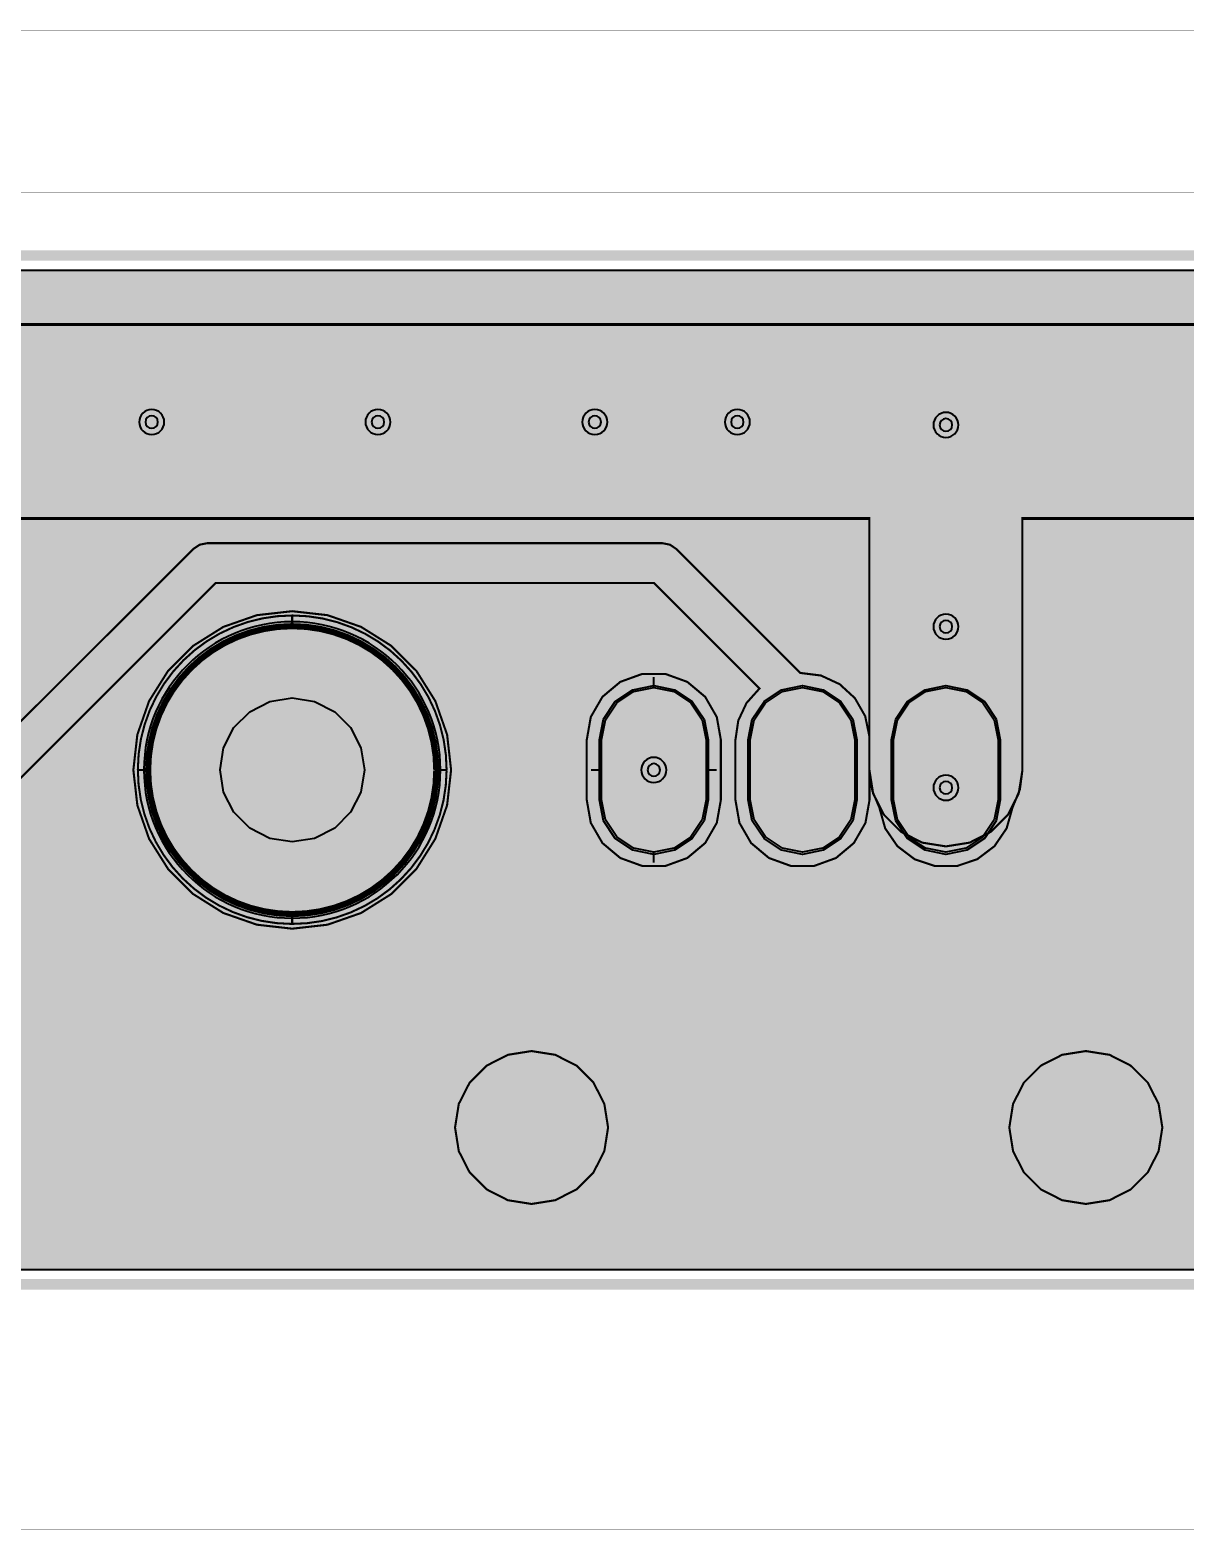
# Model space of a CAD drawing. Header units: millimetres. Extents: x -5 to 304, y -6 to 30.
# Drawn here: x 206.13 to 234.18, y -5.97 to 30.48 of the extents above; entities that cross this region are included whole.
import ezdxf

# ---------------------------------------------------------------- set-up
doc = ezdxf.new("R2010")
doc.units = ezdxf.units.MM
doc.header["$MEASUREMENT"] = 0
for name, color, linetype, true_color in [('Board-Outline-Layer', 7, 'Continuous', 0xff00ff), ('Bottom-Layer', 7, 'Continuous', 0x0000ff), ('Bottom-Paste-Mask-Layer', 7, 'Continuous', 0x800000), ('Bottom-Solder-Mask-Layer', 7, 'Continuous', 0xaa00ff), ('Document-Layer', 7, 'Continuous', 0xffffff), ('Hole-Layer', 7, 'Continuous', 0x222222), ('Mechanical-Layer', 7, 'Continuous', 0xf022f0), ('Multi-Layer', 7, 'Continuous', 0xc0c0c0), ('Top-Layer', 7, 'Continuous', 0xff0000), ('Top-Paste-Mask-Layer', 7, 'Continuous', 0x808080), ('Top-Solder-Mask-Layer', 7, 'Continuous', 0x800080)]:
    doc.layers.add(name, color=color, linetype=linetype, true_color=true_color)

msp = doc.modelspace()

# ---------------------------------------------------------------- hatches: boundary and pattern name
at = {"layer": 'Bottom-Layer'}
for points in [[(299.642, 24.642), (299.642, 0.358), (0.358, 0.358), (0.358, 24.642)], [(170.023, 11.096), (170.486, 10.758), (171.03, 10.577), (171.603, 10.571), (172.151, 10.739), (172.621, 11.066), (172.969, 11.522), (173.162, 12.061), (173.181, 12.634), (173.181, 18.62), (194.611, 18.62), (194.611, 16.637), (194.702, 16.063), (194.966, 15.545), (195.377, 15.134), (195.895, 14.87), (196.469, 14.779), (197.044, 14.87), (197.562, 15.134), (197.973, 15.545), (198.237, 16.063), (198.328, 16.637), (198.328, 18.62), (201.469, 18.62), (201.469, 16.637), (201.56, 16.063), (201.824, 15.545), (202.235, 15.134), (202.753, 14.87), (203.327, 14.779), (203.902, 14.87), (204.42, 15.134), (204.831, 15.545), (205.095, 16.063), (205.186, 16.637), (205.186, 18.62), (226.519, 18.62), (226.519, 12.5), (226.61, 11.926), (226.874, 11.408), (227.285, 10.997), (227.803, 10.733), (228.377, 10.642), (228.952, 10.733), (229.47, 10.997), (229.881, 11.408), (230.145, 11.926), (230.236, 12.5), (230.236, 18.62), (269.547, 18.62), (269.547, 12.5), (269.638, 11.926), (269.902, 11.408), (270.313, 10.997), (270.831, 10.733), (271.406, 10.642), (271.98, 10.733), (272.498, 10.997), (272.909, 11.408), (273.173, 11.926), (273.264, 12.5), (273.264, 18.62), (278.196, 18.62), (278.296, 18.614), (278.395, 18.612), (288.538, 18.612), (288.638, 18.614), (288.738, 18.62), (292.097, 18.62), (295.597, 15.121), (296.134, 14.719), (296.763, 14.484), (297.432, 14.436), (298.088, 14.579), (298.677, 14.901), (299.152, 15.375), (299.474, 15.964), (299.616, 16.62), (299.568, 17.29), (299.334, 17.919), (298.932, 18.456), (294.742, 22.646), (294.253, 23.021), (293.684, 23.256), (293.074, 23.337), (288.547, 23.337), (288.447, 23.335), (288.348, 23.328), (278.586, 23.328), (278.487, 23.335), (278.387, 23.337), (17.308, 23.337), (17.126, 23.358), (16.943, 23.365), (7.739, 23.365), (7.129, 23.285), (6.56, 23.049), (6.072, 22.674), (1.678, 18.281), (1.276, 17.744), (1.041, 17.115), (0.993, 16.445), (1.136, 15.789), (1.458, 15.2), (1.932, 14.726), (2.521, 14.404), (3.177, 14.261), (3.847, 14.309), (4.476, 14.544), (5.013, 14.946), (8.716, 18.649), (16.87, 18.649), (17.052, 18.628), (17.236, 18.62), (26.59, 18.62), (26.59, 12.218), (26.681, 11.644), (26.945, 11.126), (27.356, 10.715), (27.874, 10.451), (28.448, 10.36), (29.022, 10.451), (29.54, 10.715), (29.951, 11.126), (30.215, 11.644), (30.306, 12.218), (30.306, 18.62), (69.643, 18.62), (69.643, 12.41), (69.734, 11.835), (69.998, 11.317), (70.409, 10.906), (70.927, 10.642), (71.501, 10.551), (72.075, 10.642), (72.593, 10.906), (73.004, 11.317), (73.268, 11.835), (73.359, 12.41), (73.359, 18.62), (94.789, 18.62), (94.789, 16.51), (94.88, 15.936), (95.144, 15.418), (95.555, 15.007), (96.073, 14.743), (96.647, 14.652), (97.221, 14.743), (97.739, 15.007), (98.15, 15.418), (98.414, 15.936), (98.505, 16.51), (98.505, 18.62), (101.774, 18.62), (101.774, 16.51), (101.865, 15.936), (102.129, 15.418), (102.54, 15.007), (103.058, 14.743), (103.632, 14.652), (104.206, 14.743), (104.724, 15.007), (105.135, 15.418), (105.399, 15.936), (105.49, 16.51), (105.49, 18.62), (126.748, 18.62), (126.748, 12.5), (126.839, 11.926), (127.103, 11.408), (127.514, 10.997), (128.032, 10.733), (128.606, 10.642), (129.18, 10.733), (129.698, 10.997), (130.11, 11.408), (130.373, 11.926), (130.464, 12.5), (130.464, 18.62), (169.465, 18.62), (169.465, 12.423), (169.529, 11.942), (169.714, 11.494), (170.009, 11.109)], [(208.642, 12.5), (208.739, 11.642), (209.024, 10.826), (209.484, 10.095), (210.095, 9.484), (210.826, 9.024), (211.642, 8.739), (212.5, 8.642), (213.359, 8.739), (214.174, 9.024), (214.906, 9.484), (215.517, 10.095), (215.976, 10.826), (216.262, 11.642), (216.359, 12.5), (216.262, 13.359), (215.976, 14.174), (215.517, 14.906), (214.906, 15.516), (214.174, 15.976), (213.359, 16.261), (212.5, 16.358), (211.642, 16.261), (210.826, 15.976), (210.095, 15.516), (209.484, 14.906), (209.024, 14.174), (208.739, 13.359)], [(209, 12.5, 1), (216, 12.5, 1)], [(216.455, 3.81), (216.546, 3.236), (216.81, 2.718), (217.221, 2.307), (217.739, 2.043), (218.313, 1.952), (218.888, 2.043), (219.406, 2.307), (219.817, 2.718), (220.081, 3.236), (220.172, 3.81), (220.081, 4.384), (219.817, 4.902), (219.406, 5.313), (218.888, 5.577), (218.313, 5.668), (217.739, 5.577), (217.221, 5.313), (216.81, 4.902), (216.546, 4.384)], [(229.917, 3.81), (230.008, 3.236), (230.272, 2.718), (230.683, 2.307), (231.201, 2.043), (231.775, 1.952), (232.35, 2.043), (232.868, 2.307), (233.279, 2.718), (233.543, 3.236), (233.634, 3.81), (233.543, 4.384), (233.279, 4.902), (232.868, 5.313), (232.35, 5.577), (231.775, 5.668), (231.201, 5.577), (230.683, 5.313), (230.272, 4.902), (230.008, 4.384)]]:
    msp.add_hatch(color=256, dxfattribs=at).paths.add_polyline_path(points)
at = {"layer": 'Bottom-Paste-Mask-Layer'}
msp.add_hatch(color=256, dxfattribs=at).paths.add_polyline_path([(209, 12.5, 1), (216, 12.5, 1)])
at = {"layer": 'Bottom-Solder-Mask-Layer'}
msp.add_hatch(color=256, dxfattribs=at).paths.add_polyline_path([(208.899, 12.5, 1), (216.102, 12.5, 1)])
at = {"layer": 'Hole-Layer'}
msp.add_hatch(color=256, dxfattribs=at).paths.add_polyline_path([(212.498, 10.75), (211.957, 10.836), (211.469, 11.084), (211.082, 11.471), (210.834, 11.959), (210.748, 12.5), (210.834, 13.041), (211.082, 13.529), (211.469, 13.916), (211.957, 14.164), (212.498, 14.25), (212.503, 14.25), (213.044, 14.164), (213.532, 13.916), (213.919, 13.529), (214.167, 13.041), (214.253, 12.5), (214.167, 11.959), (213.919, 11.471), (213.532, 11.084), (213.044, 10.836), (212.503, 10.75)])
at = {"layer": 'Multi-Layer'}
for points in [[(209, 12.5, 1), (216, 12.5, 1)], [(209, 12.5, 1), (216, 12.5, 1)], [(209, 12.5, 1), (216, 12.5, 1)], [(216.813, 3.81, 1), (219.813, 3.81, 1)], [(230.275, 3.81, 1), (233.275, 3.81, 1)]]:
    msp.add_hatch(color=256, dxfattribs=at).paths.add_polyline_path(points)
at = {"layer": 'Top-Layer'}
for points in [[(299.642, 12.183), (299.642, 8.557), (299.442, 9.077), (299.079, 9.498), (298.594, 9.773), (298.045, 9.868), (296.585, 9.868), (296.029, 9.77), (295.539, 9.487), (295.175, 9.054), (294.982, 8.523), (294.982, 7.957), (295.175, 7.426), (295.539, 6.993), (296.029, 6.71), (296.585, 6.612), (298.045, 6.612), (298.594, 6.707), (299.079, 6.982), (299.442, 7.403), (299.642, 7.923), (299.642, 0.358), (0.358, 0.358), (0.358, 24.642), (299.642, 24.642), (299.642, 17.147), (299.514, 17.618), (299.291, 18.053), (298.983, 18.433), (294.793, 22.623), (294.305, 22.997), (293.736, 23.233), (293.125, 23.313), (275.617, 23.313), (275.513, 23.311), (275.408, 23.304), (271.832, 23.304), (271.728, 23.311), (271.624, 23.313), (171.577, 23.313), (171.444, 23.309), (171.311, 23.298), (171.192, 23.307), (171.072, 23.31), (120.475, 23.31), (120.416, 23.312), (120.357, 23.313), (17.287, 23.313), (17.22, 23.312), (17.153, 23.309), (17.085, 23.312), (17.018, 23.313), (7.635, 23.313), (7.025, 23.233), (6.456, 22.997), (5.968, 22.623), (1.603, 18.258), (1.2, 17.72), (0.966, 17.091), (0.918, 16.422), (1.061, 15.766), (1.382, 15.177), (1.857, 14.702), (2.446, 14.381), (3.102, 14.238), (3.771, 14.286), (4.4, 14.52), (4.937, 14.923), (8.612, 18.597), (17.018, 18.597), (17.085, 18.598), (17.153, 18.601), (17.22, 18.598), (17.287, 18.597), (26.596, 18.597), (26.596, 13.316), (26.473, 13.856), (26.177, 14.323), (25.741, 14.664), (25.217, 14.839), (22.187, 17.869), (22.03, 17.974), (21.844, 18.011), (9.779, 18.011), (9.593, 17.974), (9.436, 17.869), (5.184, 13.617), (4.841, 13.894), (4.437, 14.069), (4, 14.128), (2.54, 14.128), (1.983, 14.03), (1.493, 13.747), (1.13, 13.314), (0.937, 12.783), (0.937, 12.217), (1.13, 11.686), (1.493, 11.253), (1.983, 10.97), (2.54, 10.872), (4, 10.872), (4.537, 10.963), (5.014, 11.226), (5.378, 11.632), (5.587, 12.135), (5.618, 12.679), (9.98, 17.041), (21.643, 17.041), (24.086, 14.598), (23.689, 14.234), (23.431, 13.761), (23.342, 13.23), (23.342, 11.77), (23.44, 11.213), (23.723, 10.723), (24.156, 10.36), (24.687, 10.167), (25.253, 10.167), (25.784, 10.36), (26.217, 10.723), (26.5, 11.213), (26.598, 11.77), (26.598, 12.083), (26.724, 11.497), (27.029, 10.982), (27.331, 10.591), (27.736, 10.309), (28.207, 10.161), (28.701, 10.161), (29.172, 10.309), (29.577, 10.591), (29.879, 10.982), (30.115, 11.342), (30.262, 11.747), (30.312, 12.175), (30.312, 18.597), (69.687, 18.597), (69.687, 12.5), (69.748, 12.027), (69.927, 11.586), (70.07, 11.081), (70.366, 10.647), (70.785, 10.33), (71.283, 10.163), (71.808, 10.163), (72.305, 10.33), (72.724, 10.647), (73.02, 11.081), (73.163, 11.586), (73.342, 12.027), (73.403, 12.5), (73.403, 18.597), (94.81, 18.597), (94.81, 17.764), (94.495, 17.345), (94.33, 16.848), (94.331, 16.324), (94.499, 15.827), (94.816, 15.41), (95.249, 15.115), (95.753, 14.972), (96.195, 14.793), (96.668, 14.732), (97.14, 14.793), (97.582, 14.972), (98.086, 15.115), (98.519, 15.41), (98.836, 15.827), (99.004, 16.324), (99.005, 16.848), (98.84, 17.345), (98.526, 17.764), (98.526, 18.597), (101.651, 18.597), (101.651, 17.764), (101.336, 17.345), (101.171, 16.848), (101.172, 16.324), (101.34, 15.827), (101.657, 15.41), (102.09, 15.115), (102.594, 14.972), (103.036, 14.793), (103.509, 14.732), (103.981, 14.793), (104.423, 14.972), (104.927, 15.115), (105.36, 15.41), (105.677, 15.827), (105.845, 16.324), (105.846, 16.848), (105.681, 17.345), (105.367, 17.764), (105.367, 18.597), (120.242, 18.597), (120.301, 18.595), (120.36, 18.594), (126.748, 18.594), (126.748, 13.316), (126.631, 13.841), (126.35, 14.299), (125.935, 14.641), (125.431, 14.829), (122.39, 17.869), (122.233, 17.974), (122.047, 18.011), (110.49, 18.011), (110.305, 17.974), (110.147, 17.869), (105.627, 13.349), (105.264, 13.765), (104.782, 14.035), (104.238, 14.128), (102.778, 14.128), (102.271, 14.047), (101.814, 13.812), (101.453, 13.446), (101.224, 12.985), (98.951, 12.985), (98.723, 13.446), (98.362, 13.812), (97.905, 14.047), (97.397, 14.128), (95.937, 14.128), (95.446, 14.052), (95, 13.831), (94.642, 13.486), (90.259, 17.869), (90.102, 17.974), (89.916, 18.011), (78.105, 18.011), (77.92, 17.974), (77.762, 17.869), (74.718, 14.825), (74.202, 14.622), (73.784, 14.259), (73.512, 13.776), (73.418, 13.23), (73.418, 11.77), (73.516, 11.213), (73.799, 10.723), (74.232, 10.36), (74.763, 10.167), (75.329, 10.167), (75.86, 10.36), (76.293, 10.723), (76.576, 11.213), (76.674, 11.77), (76.674, 13.23), (76.58, 13.777), (76.307, 14.26), (75.889, 14.623), (78.306, 17.041), (89.715, 17.041), (94.31, 12.446), (94.403, 11.956), (94.639, 11.517), (94.998, 11.17), (95.444, 10.948), (95.937, 10.872), (97.397, 10.872), (97.905, 10.953), (98.362, 11.188), (98.723, 11.555), (98.951, 12.015), (101.224, 12.015), (101.453, 11.555), (101.814, 11.188), (102.271, 10.953), (102.778, 10.872), (104.238, 10.872), (104.787, 10.967), (105.272, 11.242), (105.636, 11.665), (105.836, 12.185), (110.691, 17.041), (121.846, 17.041), (124.27, 14.617), (123.856, 14.254), (123.587, 13.773), (123.494, 13.23), (123.494, 11.77), (123.592, 11.213), (123.875, 10.723), (124.308, 10.36), (124.84, 10.167), (125.405, 10.167), (125.936, 10.36), (126.369, 10.723), (126.652, 11.213), (126.75, 11.77), (126.75, 12.408), (126.821, 11.983), (126.989, 11.586), (127.131, 11.081), (127.427, 10.647), (127.846, 10.33), (128.344, 10.163), (128.869, 10.163), (129.366, 10.33), (129.785, 10.647), (130.081, 11.081), (130.224, 11.586), (130.403, 12.027), (130.464, 12.5), (130.464, 18.594), (169.465, 18.594), (169.465, 16.595), (169.46, 16.514), (169.458, 16.433), (169.458, 12.5), (169.519, 12.027), (169.699, 11.586), (169.841, 11.081), (170.137, 10.647), (170.556, 10.33), (171.054, 10.163), (171.579, 10.163), (172.077, 10.33), (172.495, 10.647), (172.791, 11.081), (172.934, 11.586), (173.113, 12.027), (173.174, 12.5), (173.174, 16.279), (173.18, 16.359), (173.181, 16.44), (173.181, 18.597), (194.687, 18.597), (194.687, 17.843), (194.333, 17.434), (194.134, 16.931), (194.11, 16.391), (194.264, 15.873), (194.58, 15.433), (195.022, 15.122), (195.542, 14.972), (195.983, 14.793), (196.456, 14.732), (196.928, 14.793), (197.37, 14.972), (197.858, 15.107), (198.281, 15.385), (198.598, 15.779), (198.778, 16.251), (198.805, 16.757), (198.676, 17.246), (198.403, 17.672), (198.403, 18.597), (201.439, 18.597), (201.439, 17.764), (201.124, 17.345), (200.959, 16.848), (200.961, 16.324), (201.129, 15.827), (201.445, 15.41), (201.878, 15.115), (202.383, 14.972), (202.824, 14.793), (203.297, 14.732), (203.77, 14.793), (204.211, 14.972), (204.715, 15.115), (205.148, 15.41), (205.465, 15.827), (205.633, 16.324), (205.635, 16.848), (205.469, 17.345), (205.155, 17.764), (205.155, 18.597), (226.519, 18.597), (226.519, 13.316), (226.416, 13.808), (226.167, 14.244), (225.797, 14.584), (225.342, 14.795), (224.843, 14.857), (221.831, 17.869), (221.674, 17.974), (221.488, 18.011), (210.439, 18.011), (210.254, 17.974), (210.096, 17.869), (205.473, 13.246), (205.218, 13.61), (204.874, 13.89), (204.466, 14.068), (204.026, 14.128), (202.566, 14.128), (202.059, 14.047), (201.602, 13.812), (201.241, 13.446), (201.012, 12.985), (198.74, 12.985), (198.511, 13.446), (198.15, 13.812), (197.693, 14.047), (197.185, 14.128), (195.725, 14.128), (195.184, 14.035), (194.704, 13.768), (194.34, 13.356), (189.827, 17.869), (189.67, 17.974), (189.484, 18.011), (178.054, 18.011), (177.869, 17.974), (177.711, 17.869), (174.696, 14.854), (174.223, 14.746), (173.802, 14.503), (173.472, 14.147), (173.262, 13.71), (173.189, 13.23), (173.189, 11.77), (173.287, 11.213), (173.57, 10.723), (174.003, 10.36), (174.535, 10.167), (175.1, 10.167), (175.631, 10.36), (176.065, 10.723), (176.347, 11.213), (176.445, 11.77), (176.445, 13.23), (176.365, 13.736), (176.131, 14.192), (175.767, 14.553), (178.255, 17.041), (189.283, 17.041), (194.125, 12.199), (194.322, 11.674), (194.686, 11.247), (195.173, 10.968), (195.725, 10.872), (197.185, 10.872), (197.693, 10.953), (198.15, 11.188), (198.511, 11.555), (198.74, 12.015), (201.012, 12.015), (201.241, 11.555), (201.602, 11.188), (202.059, 10.953), (202.566, 10.872), (204.026, 10.872), (204.542, 10.956), (205.005, 11.199), (205.367, 11.576), (205.591, 12.048), (205.679, 12.094), (205.756, 12.157), (210.64, 17.041), (221.287, 17.041), (223.849, 14.479), (223.534, 14.126), (223.334, 13.698), (223.265, 13.23), (223.265, 11.77), (223.363, 11.213), (223.646, 10.723), (224.079, 10.36), (224.611, 10.167), (225.176, 10.167), (225.708, 10.36), (226.141, 10.723), (226.423, 11.213), (226.522, 11.77), (226.522, 12.408), (226.593, 11.983), (226.76, 11.586), (226.902, 11.081), (227.199, 10.647), (227.617, 10.33), (228.115, 10.163), (228.64, 10.163), (229.138, 10.33), (229.556, 10.647), (229.852, 11.081), (229.995, 11.586), (230.174, 12.027), (230.236, 12.5), (230.236, 18.597), (269.547, 18.597), (269.547, 12.5), (269.609, 12.027), (269.788, 11.586), (269.931, 11.081), (270.227, 10.647), (270.645, 10.33), (271.143, 10.163), (271.668, 10.163), (272.166, 10.33), (272.584, 10.647), (272.881, 11.081), (273.023, 11.586), (273.203, 12.027), (273.264, 12.5), (273.264, 18.588), (275.617, 18.588), (275.722, 18.59), (275.826, 18.597), (292.149, 18.597), (295.648, 15.098), (296.162, 14.708), (296.762, 14.473), (297.403, 14.409), (298.038, 14.52), (298.619, 14.8), (299.102, 15.226), (299.452, 15.767), (299.642, 16.383), (299.642, 12.817), (299.442, 13.337), (299.079, 13.758), (298.594, 14.033), (298.045, 14.128), (296.585, 14.128), (296.118, 14.06), (295.691, 13.86), (291.809, 17.742), (291.651, 17.847), (291.466, 17.884), (279.02, 17.884), (278.834, 17.847), (278.677, 17.742), (275.625, 14.691), (275.1, 14.847), (274.553, 14.819), (274.046, 14.612), (273.636, 14.249), (273.371, 13.77), (273.278, 13.23), (273.278, 11.77), (273.377, 11.213), (273.659, 10.723), (274.092, 10.36), (274.624, 10.167), (275.189, 10.167), (275.721, 10.36), (276.154, 10.723), (276.436, 11.213), (276.535, 11.77), (276.535, 13.23), (276.482, 13.639), (276.329, 14.022), (279.221, 16.914), (291.265, 16.914), (295.074, 13.105), (294.96, 12.59), (295.016, 12.066), (295.237, 11.587), (295.6, 11.204), (296.065, 10.957), (296.585, 10.872), (298.045, 10.872), (298.594, 10.967), (299.079, 11.242), (299.442, 11.663)], [(208.642, 12.5), (208.739, 11.642), (209.024, 10.826), (209.484, 10.095), (210.095, 9.484), (210.826, 9.024), (211.642, 8.739), (212.5, 8.642), (213.359, 8.739), (214.174, 9.024), (214.906, 9.484), (215.517, 10.095), (215.976, 10.826), (216.262, 11.642), (216.359, 12.5), (216.262, 13.359), (215.976, 14.174), (215.517, 14.906), (214.906, 15.516), (214.174, 15.976), (213.359, 16.261), (212.5, 16.358), (211.642, 16.261), (210.826, 15.976), (210.095, 15.516), (209.484, 14.906), (209.024, 14.174), (208.739, 13.359)], [(209, 12.5, 1), (216, 12.5, 1)], [(219.654, 13.23), (219.654, 11.77), (219.752, 11.213), (220.035, 10.723), (220.468, 10.36), (221, 10.167), (221.565, 10.167), (222.096, 10.36), (222.53, 10.723), (222.812, 11.213), (222.911, 11.77), (222.911, 13.23), (222.812, 13.787), (222.53, 14.277), (222.096, 14.64), (221.565, 14.833), (221, 14.833), (220.468, 14.64), (220.035, 14.277), (219.752, 13.787)], [(222.552, 11.77), (222.456, 11.284), (222.18, 10.872), (221.768, 10.597), (221.282, 10.5), (220.796, 10.597), (220.384, 10.872), (220.109, 11.284), (220.012, 11.77), (220.012, 13.23), (220.109, 13.716), (220.384, 14.128), (220.796, 14.403), (221.282, 14.5), (221.768, 14.403), (222.18, 14.128), (222.456, 13.716), (222.552, 13.23)], [(226.163, 11.77), (226.067, 11.284), (225.791, 10.872), (225.379, 10.597), (224.893, 10.5), (224.407, 10.597), (223.995, 10.872), (223.72, 11.284), (223.623, 11.77), (223.623, 13.23), (223.72, 13.716), (223.995, 14.128), (224.407, 14.403), (224.893, 14.5), (225.379, 14.403), (225.791, 14.128), (226.067, 13.716), (226.163, 13.23)], [(229.647, 11.77), (229.551, 11.284), (229.275, 10.872), (228.863, 10.597), (228.377, 10.5), (227.891, 10.597), (227.479, 10.872), (227.204, 11.284), (227.107, 11.77), (227.107, 13.23), (227.204, 13.716), (227.479, 14.128), (227.891, 14.403), (228.377, 14.5), (228.863, 14.403), (229.275, 14.128), (229.551, 13.716), (229.647, 13.23)], [(216.455, 3.81), (216.546, 3.236), (216.81, 2.718), (217.221, 2.307), (217.739, 2.043), (218.313, 1.952), (218.888, 2.043), (219.406, 2.307), (219.817, 2.718), (220.081, 3.236), (220.172, 3.81), (220.081, 4.384), (219.817, 4.902), (219.406, 5.313), (218.888, 5.577), (218.313, 5.668), (217.739, 5.577), (217.221, 5.313), (216.81, 4.902), (216.546, 4.384)], [(229.917, 3.81), (230.008, 3.236), (230.272, 2.718), (230.683, 2.307), (231.201, 2.043), (231.775, 1.952), (232.35, 2.043), (232.868, 2.307), (233.279, 2.718), (233.543, 3.236), (233.634, 3.81), (233.543, 4.384), (233.279, 4.902), (232.868, 5.313), (232.35, 5.577), (231.775, 5.668), (231.201, 5.577), (230.683, 5.313), (230.272, 4.902), (230.008, 4.384)]]:
    msp.add_hatch(color=256, dxfattribs=at).paths.add_polyline_path(points)
at = {"layer": 'Top-Paste-Mask-Layer'}
for points in [[(209, 12.5, 1), (216, 12.5, 1)], [(222.552, 11.77), (222.456, 11.284), (222.18, 10.872), (221.768, 10.597), (221.282, 10.5), (220.796, 10.597), (220.384, 10.872), (220.109, 11.284), (220.012, 11.77), (220.012, 13.23), (220.109, 13.716), (220.384, 14.128), (220.796, 14.403), (221.282, 14.5), (221.768, 14.403), (222.18, 14.128), (222.456, 13.716), (222.552, 13.23)], [(226.163, 11.77), (226.067, 11.284), (225.791, 10.872), (225.379, 10.597), (224.893, 10.5), (224.407, 10.597), (223.995, 10.872), (223.72, 11.284), (223.623, 11.77), (223.623, 13.23), (223.72, 13.716), (223.995, 14.128), (224.407, 14.403), (224.893, 14.5), (225.379, 14.403), (225.791, 14.128), (226.067, 13.716), (226.163, 13.23)], [(229.647, 11.77), (229.551, 11.284), (229.275, 10.872), (228.863, 10.597), (228.377, 10.5), (227.891, 10.597), (227.479, 10.872), (227.204, 11.284), (227.107, 11.77), (227.107, 13.23), (227.204, 13.716), (227.479, 14.128), (227.891, 14.403), (228.377, 14.5), (228.863, 14.403), (229.275, 14.128), (229.551, 13.716), (229.647, 13.23)]]:
    msp.add_hatch(color=256, dxfattribs=at).paths.add_polyline_path(points)
at = {"layer": 'Top-Solder-Mask-Layer'}
for points in [[(208.899, 12.5, 1), (216.102, 12.5, 1)], [(222.603, 11.77), (222.503, 11.265), (222.216, 10.836), (221.788, 10.55), (221.282, 10.449), (220.777, 10.55), (220.348, 10.836), (220.062, 11.265), (219.962, 11.77), (219.962, 13.23), (220.062, 13.735), (220.348, 14.164), (220.777, 14.45), (221.282, 14.551), (221.788, 14.45), (222.216, 14.164), (222.503, 13.735), (222.603, 13.23)], [(226.214, 11.77), (226.114, 11.265), (225.827, 10.836), (225.399, 10.55), (224.893, 10.449), (224.388, 10.55), (223.959, 10.836), (223.673, 11.265), (223.573, 11.77), (223.573, 13.23), (223.673, 13.735), (223.959, 14.164), (224.388, 14.45), (224.893, 14.551), (225.399, 14.45), (225.827, 14.164), (226.114, 13.735), (226.214, 13.23)], [(229.698, 11.77), (229.598, 11.265), (229.311, 10.836), (228.883, 10.55), (228.377, 10.449), (227.872, 10.55), (227.443, 10.836), (227.157, 11.265), (227.057, 11.77), (227.057, 11.77), (227.057, 13.23), (227.057, 13.23), (227.157, 13.735), (227.443, 14.164), (227.872, 14.45), (228.377, 14.551), (228.883, 14.45), (229.311, 14.164), (229.598, 13.735), (229.698, 13.23)]]:
    msp.add_hatch(color=256, dxfattribs=at).paths.add_polyline_path(points)

# ---------------------------------------------------------------- linework, layer by layer
at = {"layer": 'Board-Outline-Layer', "const_width": 0.254}
msp.add_lwpolyline([(0, 0), (0, 25), (300.001, 25), (300.001, 0)], close=True, dxfattribs=at)
at = {"layer": 'Bottom-Layer'}
for points, const_width in [([(-3.048, -3.048), (-3.048, 26.543), (300.991, 26.543), (300.991, -3.048)], 0.00508), ([(299.642, 24.642), (299.642, 0.358), (0.358, 0.358), (0.358, 24.642)], 0.0508), ([(208.642, 12.5), (208.739, 11.642), (209.024, 10.826), (209.484, 10.095), (210.095, 9.484), (210.826, 9.024), (211.642, 8.739), (212.5, 8.642), (213.359, 8.739), (214.174, 9.024), (214.906, 9.484), (215.517, 10.095), (215.976, 10.826), (216.262, 11.642), (216.359, 12.5), (216.262, 13.359), (215.976, 14.174), (215.517, 14.906), (214.906, 15.516), (214.174, 15.976), (213.359, 16.261), (212.5, 16.358), (211.642, 16.261), (210.826, 15.976), (210.095, 15.516), (209.484, 14.906), (209.024, 14.174), (208.739, 13.359)], 0.0508), ([(216.455, 3.81), (216.546, 3.236), (216.81, 2.718), (217.221, 2.307), (217.739, 2.043), (218.313, 1.952), (218.888, 2.043), (219.406, 2.307), (219.817, 2.718), (220.081, 3.236), (220.172, 3.81), (220.081, 4.384), (219.817, 4.902), (219.406, 5.313), (218.888, 5.577), (218.313, 5.668), (217.739, 5.577), (217.221, 5.313), (216.81, 4.902), (216.546, 4.384)], 0.0508), ([(229.917, 3.81), (230.008, 3.236), (230.272, 2.718), (230.683, 2.307), (231.201, 2.043), (231.775, 1.952), (232.35, 2.043), (232.868, 2.307), (233.279, 2.718), (233.543, 3.236), (233.634, 3.81), (233.543, 4.384), (233.279, 4.902), (232.868, 5.313), (232.35, 5.577), (231.775, 5.668), (231.201, 5.577), (230.683, 5.313), (230.272, 4.902), (230.008, 4.384)], 0.0508)]:
    msp.add_lwpolyline(points, close=True, dxfattribs=dict(at, const_width=const_width))
for points, const_width in [([(278.387, 23.337), (17.308, 23.337)], 0.0508), ([(203.334, 20.979), (278.387, 20.979)], 4), ([(228.377, 15.982), (228.377, 20.885)], 3), ([(205.186, 18.62), (226.519, 18.62), (226.519, 12.5), (226.61, 11.926), (226.874, 11.408), (227.285, 10.997), (227.803, 10.733), (228.377, 10.642), (228.952, 10.733), (229.47, 10.997), (229.881, 11.408), (230.145, 11.926), (230.236, 12.5), (230.236, 18.62), (269.547, 18.62)], 0.0508), ([(228.377, 12.5), (228.377, 15.982)], 3), ([(212.5, 15.997), (212.5, 16.257)], 0.0508), ([(209.003, 12.5), (208.744, 12.5)], 0.0508), ([(215.998, 12.5), (216.257, 12.5)], 0.0508), ([(212.5, 9.003), (212.5, 8.743)], 0.0508)]:
    msp.add_lwpolyline(points, dxfattribs=dict(at, const_width=const_width))
msp.add_lwpolyline([(209, 12.5, 1), (216, 12.5), (216, 12.5, 1), (209, 12.5)], format="xyb", dxfattribs=at)
at = {"layer": 'Bottom-Paste-Mask-Layer'}
msp.add_lwpolyline([(209, 12.5, 1), (216, 12.5), (216, 12.5, 1), (209, 12.5)], format="xyb", dxfattribs=at)
at = {"layer": 'Bottom-Solder-Mask-Layer'}
msp.add_lwpolyline([(208.899, 12.5, 1), (216.102, 12.5), (216.102, 12.5, 1), (208.899, 12.5)], format="xyb", dxfattribs=at)
at = {"layer": 'Document-Layer', "const_width": 0.15}
msp.add_lwpolyline([(216, 12.5, 0.999), (209.001, 12.496, 0.999), (216, 12.491)], format="xyb", dxfattribs=at)
msp.add_lwpolyline([(216, 12.5, 0.999), (209.001, 12.496, 0.999), (216, 12.491)], format="xyb", dxfattribs=at)
at = {"layer": 'Hole-Layer'}
for points in [[(208.935, 20.955, 1), (209.24, 20.955), (209.24, 20.955, 1), (208.935, 20.955)], [(214.429, 20.955, 1), (214.734, 20.955), (214.734, 20.955, 1), (214.429, 20.955)], [(219.697, 20.955, 1), (220.002, 20.955), (220.002, 20.955, 1), (219.697, 20.955)], [(223.159, 20.955, 1), (223.464, 20.955), (223.464, 20.955, 1), (223.159, 20.955)], [(228.225, 20.885, 1), (228.53, 20.885), (228.53, 20.885, 1), (228.225, 20.885)], [(228.225, 15.982, 1), (228.53, 15.982), (228.53, 15.982, 1), (228.225, 15.982)], [(221.13, 12.5, 1), (221.435, 12.5), (221.435, 12.5, 1), (221.13, 12.5)], [(228.225, 12.068, 1), (228.53, 12.068), (228.53, 12.068, 1), (228.225, 12.068)]]:
    msp.add_lwpolyline(points, format="xyb", dxfattribs=at)
msp.add_lwpolyline([(212.498, 10.75), (211.957, 10.836), (211.469, 11.084), (211.082, 11.471), (210.834, 11.959), (210.748, 12.5), (210.834, 13.041), (211.082, 13.529), (211.469, 13.916), (211.957, 14.164), (212.498, 14.25), (212.503, 14.25), (213.044, 14.164), (213.532, 13.916), (213.919, 13.529), (214.167, 13.041), (214.253, 12.5), (214.167, 11.959), (213.919, 11.471), (213.532, 11.084), (213.044, 10.836), (212.503, 10.75)], close=True, dxfattribs=at)
at = {"layer": 'Mechanical-Layer', "const_width": 0.05}
msp.add_lwpolyline([(216.25, 12.5, 0.999), (208.751, 12.516, 0.999), (216.25, 12.491)], format="xyb", dxfattribs=at)
msp.add_lwpolyline([(216.25, 12.5, 0.999), (208.751, 12.516, 0.999), (216.25, 12.491)], format="xyb", dxfattribs=at)
at = {"layer": 'Multi-Layer'}
for points in [[(208.783, 20.955, 1), (209.393, 20.955), (209.393, 20.955, 1), (208.783, 20.955)], [(214.277, 20.955, 1), (214.887, 20.955), (214.887, 20.955, 1), (214.277, 20.955)], [(219.545, 20.955, 1), (220.155, 20.955), (220.155, 20.955, 1), (219.545, 20.955)], [(223.007, 20.955, 1), (223.617, 20.955), (223.617, 20.955, 1), (223.007, 20.955)], [(228.072, 20.885, 1), (228.682, 20.885), (228.682, 20.885, 1), (228.072, 20.885)], [(228.072, 15.982, 1), (228.682, 15.982), (228.682, 15.982, 1), (228.072, 15.982)], [(209, 12.5, 1), (216, 12.5), (216, 12.5, 1), (209, 12.5)], [(209, 12.5, 1), (216, 12.5), (216, 12.5, 1), (209, 12.5)], [(209, 12.5, 1), (216, 12.5), (216, 12.5, 1), (209, 12.5)], [(220.977, 12.5, 1), (221.587, 12.5), (221.587, 12.5, 1), (220.977, 12.5)], [(228.072, 12.068, 1), (228.682, 12.068), (228.682, 12.068, 1), (228.072, 12.068)]]:
    msp.add_lwpolyline(points, format="xyb", dxfattribs=at)
at = {"layer": 'Multi-Layer', "const_width": 0.645}
for points in [[(216.813, 3.81, 1), (219.813, 3.81, 1)], [(230.275, 3.81, 1), (233.275, 3.81, 1)]]:
    msp.add_lwpolyline(points, format="xyb", close=True, dxfattribs=at)
at = {"layer": 'Top-Layer'}
for points, const_width in [([(-5.461, -5.969), (-5.461, 30.48), (303.658, 30.48), (303.658, -5.969)], 0.00508), ([(208.642, 12.5), (208.739, 11.642), (209.024, 10.826), (209.484, 10.095), (210.095, 9.484), (210.826, 9.024), (211.642, 8.739), (212.5, 8.642), (213.359, 8.739), (214.174, 9.024), (214.906, 9.484), (215.517, 10.095), (215.976, 10.826), (216.262, 11.642), (216.359, 12.5), (216.262, 13.359), (215.976, 14.174), (215.517, 14.906), (214.906, 15.516), (214.174, 15.976), (213.359, 16.261), (212.5, 16.358), (211.642, 16.261), (210.826, 15.976), (210.095, 15.516), (209.484, 14.906), (209.024, 14.174), (208.739, 13.359)], 0.0508), ([(219.654, 13.23), (219.654, 11.77), (219.752, 11.213), (220.035, 10.723), (220.468, 10.36), (221, 10.167), (221.565, 10.167), (222.096, 10.36), (222.53, 10.723), (222.812, 11.213), (222.911, 11.77), (222.911, 13.23), (222.812, 13.787), (222.53, 14.277), (222.096, 14.64), (221.565, 14.833), (221, 14.833), (220.468, 14.64), (220.035, 14.277), (219.752, 13.787)], 0.0508), ([(216.455, 3.81), (216.546, 3.236), (216.81, 2.718), (217.221, 2.307), (217.739, 2.043), (218.313, 1.952), (218.888, 2.043), (219.406, 2.307), (219.817, 2.718), (220.081, 3.236), (220.172, 3.81), (220.081, 4.384), (219.817, 4.902), (219.406, 5.313), (218.888, 5.577), (218.313, 5.668), (217.739, 5.577), (217.221, 5.313), (216.81, 4.902), (216.546, 4.384)], 0.0508), ([(229.917, 3.81), (230.008, 3.236), (230.272, 2.718), (230.683, 2.307), (231.201, 2.043), (231.775, 1.952), (232.35, 2.043), (232.868, 2.307), (233.279, 2.718), (233.543, 3.236), (233.634, 3.81), (233.543, 4.384), (233.279, 4.902), (232.868, 5.313), (232.35, 5.577), (231.775, 5.668), (231.201, 5.577), (230.683, 5.313), (230.272, 4.902), (230.008, 4.384)], 0.0508)]:
    msp.add_lwpolyline(points, close=True, dxfattribs=dict(at, const_width=const_width))
for points, const_width in [([(0.358, 24.642), (299.642, 24.642), (299.642, 17.147), (299.514, 17.618), (299.291, 18.053), (298.983, 18.433), (294.793, 22.623), (294.305, 22.997), (293.736, 23.233), (293.125, 23.313), (275.617, 23.313), (275.513, 23.311), (275.408, 23.304), (271.832, 23.304), (271.728, 23.311), (271.624, 23.313), (171.577, 23.313), (171.444, 23.309), (171.311, 23.298), (171.192, 23.307), (171.072, 23.31), (120.475, 23.31)], 0.0508), ([(203.895, 20.955), (209.088, 20.955)], 4), ([(209.088, 20.955), (214.582, 20.955)], 4), ([(214.582, 20.955), (219.85, 20.955)], 4), ([(219.85, 20.955), (223.312, 20.955)], 4), ([(223.312, 20.955), (228.447, 20.955)], 4), ([(236.708, 20.955), (228.447, 20.955)], 4), ([(228.377, 20.885), (228.447, 20.955)], 3), ([(228.377, 15.982), (228.377, 20.885)], 3), ([(205.155, 18.597), (226.519, 18.597), (226.519, 13.316), (226.416, 13.808), (226.167, 14.244), (225.797, 14.584), (225.342, 14.795), (224.843, 14.857), (221.831, 17.869), (221.674, 17.974), (221.488, 18.011), (210.439, 18.011), (210.254, 17.974), (210.096, 17.869), (205.473, 13.246)], 0.0508), ([(205.756, 12.157), (210.64, 17.041), (221.287, 17.041), (223.849, 14.479), (223.534, 14.126), (223.334, 13.698), (223.265, 13.23), (223.265, 11.77), (223.363, 11.213), (223.646, 10.723), (224.079, 10.36), (224.611, 10.167), (225.176, 10.167), (225.708, 10.36), (226.141, 10.723), (226.423, 11.213), (226.522, 11.77), (226.522, 12.408), (226.593, 11.983), (226.76, 11.586), (226.902, 11.081), (227.199, 10.647), (227.617, 10.33), (228.115, 10.163), (228.64, 10.163), (229.138, 10.33), (229.556, 10.647), (229.852, 11.081), (229.995, 11.586), (230.174, 12.027), (230.236, 12.5), (230.236, 18.597), (269.547, 18.597)], 0.0508), ([(205.413, 12.5), (210.439, 17.526)], 0.254), ([(210.439, 17.526), (221.488, 17.526)], 0.254), ([(221.488, 17.526), (224.893, 14.121)], 0.254), ([(228.377, 12.5), (228.377, 15.982)], 3), ([(212.5, 15.997), (212.5, 16.257)], 0.0508), ([(221.282, 14.497), (221.282, 14.757)], 0.0508), ([(224.893, 14.121), (224.893, 12.5)], 0.254), ([(209.003, 12.5), (208.744, 12.5)], 0.0508), ([(215.998, 12.5), (216.257, 12.5)], 0.0508), ([(220.015, 12.5), (219.756, 12.5)], 0.0508), ([(222.55, 12.5), (222.809, 12.5)], 0.0508), ([(221.282, 10.503), (221.282, 10.243)], 0.0508), ([(212.5, 9.003), (212.5, 8.743)], 0.0508), ([(299.642, 0.358), (0.358, 0.358)], 0.0508)]:
    msp.add_lwpolyline(points, dxfattribs=dict(at, const_width=const_width))
msp.add_lwpolyline([(209, 12.5, 1), (216, 12.5), (216, 12.5, 1), (209, 12.5)], format="xyb", dxfattribs=at)
for points in [[(222.552, 11.77), (222.456, 11.284), (222.18, 10.872), (221.768, 10.597), (221.282, 10.5), (220.796, 10.597), (220.384, 10.872), (220.109, 11.284), (220.012, 11.77), (220.012, 13.23), (220.109, 13.716), (220.384, 14.128), (220.796, 14.403), (221.282, 14.5), (221.768, 14.403), (222.18, 14.128), (222.456, 13.716), (222.552, 13.23)], [(226.163, 11.77), (226.067, 11.284), (225.791, 10.872), (225.379, 10.597), (224.893, 10.5), (224.407, 10.597), (223.995, 10.872), (223.72, 11.284), (223.623, 11.77), (223.623, 13.23), (223.72, 13.716), (223.995, 14.128), (224.407, 14.403), (224.893, 14.5), (225.379, 14.403), (225.791, 14.128), (226.067, 13.716), (226.163, 13.23)], [(229.647, 11.77), (229.551, 11.284), (229.275, 10.872), (228.863, 10.597), (228.377, 10.5), (227.891, 10.597), (227.479, 10.872), (227.204, 11.284), (227.107, 11.77), (227.107, 13.23), (227.204, 13.716), (227.479, 14.128), (227.891, 14.403), (228.377, 14.5), (228.863, 14.403), (229.275, 14.128), (229.551, 13.716), (229.647, 13.23)]]:
    msp.add_lwpolyline(points, close=True, dxfattribs=at)
at = {"layer": 'Top-Paste-Mask-Layer'}
msp.add_lwpolyline([(209, 12.5, 1), (216, 12.5), (216, 12.5, 1), (209, 12.5)], format="xyb", dxfattribs=at)
for points in [[(222.552, 11.77), (222.456, 11.284), (222.18, 10.872), (221.768, 10.597), (221.282, 10.5), (220.796, 10.597), (220.384, 10.872), (220.109, 11.284), (220.012, 11.77), (220.012, 13.23), (220.109, 13.716), (220.384, 14.128), (220.796, 14.403), (221.282, 14.5), (221.768, 14.403), (222.18, 14.128), (222.456, 13.716), (222.552, 13.23)], [(226.163, 11.77), (226.067, 11.284), (225.791, 10.872), (225.379, 10.597), (224.893, 10.5), (224.407, 10.597), (223.995, 10.872), (223.72, 11.284), (223.623, 11.77), (223.623, 13.23), (223.72, 13.716), (223.995, 14.128), (224.407, 14.403), (224.893, 14.5), (225.379, 14.403), (225.791, 14.128), (226.067, 13.716), (226.163, 13.23)], [(229.647, 11.77), (229.551, 11.284), (229.275, 10.872), (228.863, 10.597), (228.377, 10.5), (227.891, 10.597), (227.479, 10.872), (227.204, 11.284), (227.107, 11.77), (227.107, 13.23), (227.204, 13.716), (227.479, 14.128), (227.891, 14.403), (228.377, 14.5), (228.863, 14.403), (229.275, 14.128), (229.551, 13.716), (229.647, 13.23)]]:
    msp.add_lwpolyline(points, close=True, dxfattribs=at)
at = {"layer": 'Top-Solder-Mask-Layer'}
msp.add_lwpolyline([(208.899, 12.5, 1), (216.102, 12.5), (216.102, 12.5, 1), (208.899, 12.5)], format="xyb", dxfattribs=at)
for points in [[(222.603, 11.77), (222.503, 11.265), (222.216, 10.836), (221.788, 10.55), (221.282, 10.449), (220.777, 10.55), (220.348, 10.836), (220.062, 11.265), (219.962, 11.77), (219.962, 13.23), (220.062, 13.735), (220.348, 14.164), (220.777, 14.45), (221.282, 14.551), (221.788, 14.45), (222.216, 14.164), (222.503, 13.735), (222.603, 13.23)], [(226.214, 11.77), (226.114, 11.265), (225.827, 10.836), (225.399, 10.55), (224.893, 10.449), (224.388, 10.55), (223.959, 10.836), (223.673, 11.265), (223.573, 11.77), (223.573, 13.23), (223.673, 13.735), (223.959, 14.164), (224.388, 14.45), (224.893, 14.551), (225.399, 14.45), (225.827, 14.164), (226.114, 13.735), (226.214, 13.23)], [(229.698, 11.77), (229.598, 11.265), (229.311, 10.836), (228.883, 10.55), (228.377, 10.449), (227.872, 10.55), (227.443, 10.836), (227.157, 11.265), (227.057, 11.77), (227.057, 11.77), (227.057, 13.23), (227.057, 13.23), (227.157, 13.735), (227.443, 14.164), (227.872, 14.45), (228.377, 14.551), (228.883, 14.45), (229.311, 14.164), (229.598, 13.735), (229.698, 13.23)]]:
    msp.add_lwpolyline(points, close=True, dxfattribs=at)

doc.saveas('drawing.dxf')
